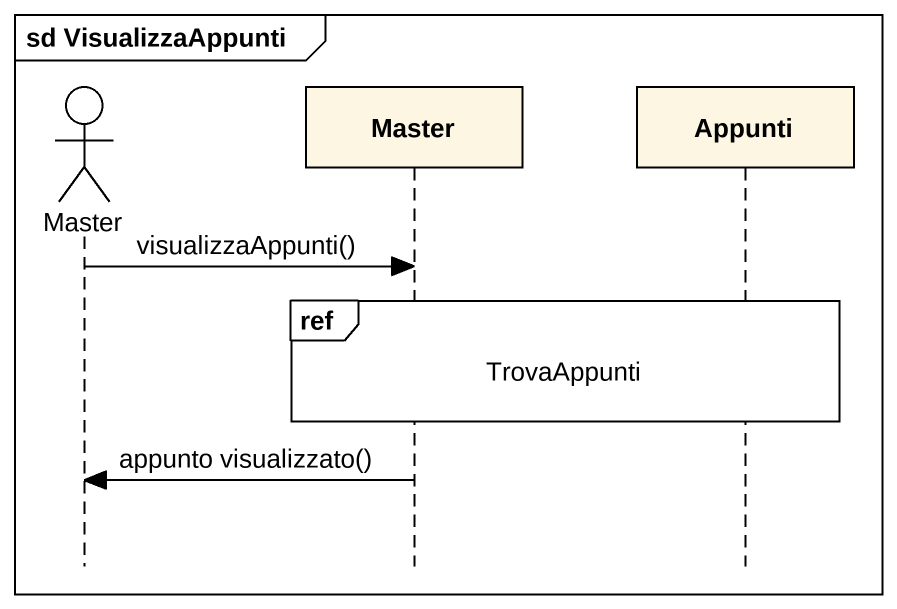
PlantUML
@startuml
mainframe sd VisualizzaAppunti
hide footbox
actor Master
participant "Master" as Master_2
participant Appunti

Master -> Master_2 : visualizzaAppunti()
ref over Master_2, Appunti : TrovaAppunti
Master_2 -> Master : appunto visualizzato()
@enduml
